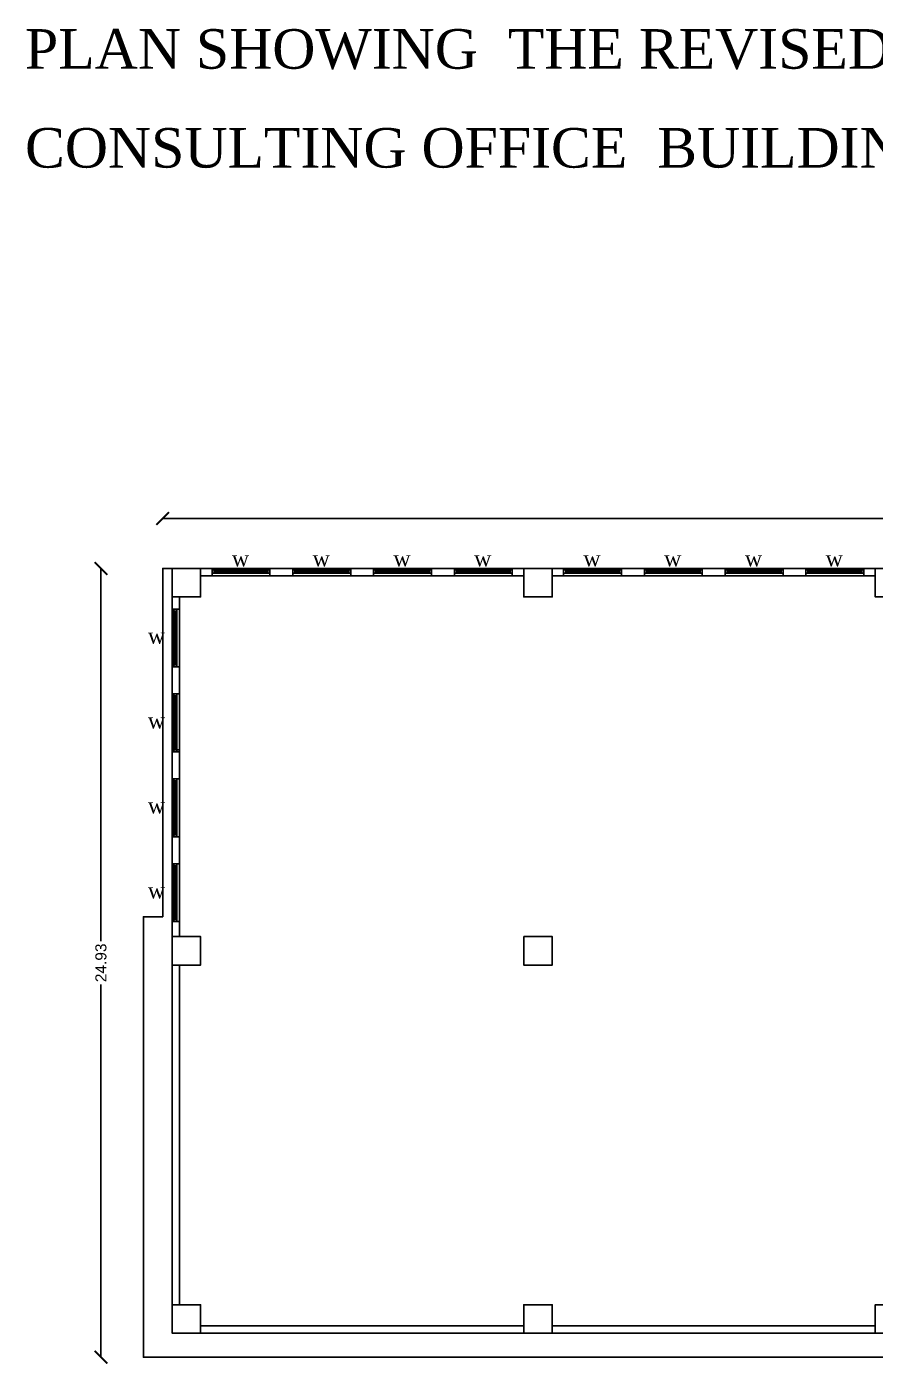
# Model space of a CAD drawing. Header units: metres. Extents: x 3229 to 14086, y -2906 to 1156.
# Drawn here: x 13636.11 to 13662.94, y -2718.19 to -2675.92 of the extents above; entities that cross this region are included whole.
import ezdxf

# ---------------------------------------------------------------- set-up
doc = ezdxf.new("R2010")
doc.units = ezdxf.units.M
doc.header["$MEASUREMENT"] = 0
doc.layers.add('BLK_1_FLR_1_BLT_UP_AREA', color=18, linetype='Continuous')
doc.layers.add('BLK_1_FLR_1_CARPET_AREA', color=18, linetype='Continuous')
doc.styles.add('arial', font='arial.ttf', dxfattribs={"height": 0.35})
doc.styles.add('i', font='romantic.ttf')
doc.styles.add('TIMES NEW ROMAN', font='times.ttf')
doc.dimstyles.new('Standard3', dxfattribs={"dimtxt": 0.35, "dimasz": 0.1, "dimexe": 0.18, "dimexo": 0.0625, "dimgap": 0.09, "dimtad": 0, "dimzin": 0, "dimdsep": 46, "dimtxsty": 'arial', "dimblk": 'ARCHTICK', "dimcen": 0.09, "dimse1": 1, "dimse2": 1, "dimadec": 0, "dimazin": 0, "dimtfac": 1, "dimtofl": 0, "dimtmove": 1, "dimatfit": 3, "dimfxl": 0, "dimtolj": 1, "dimtzin": 0, "dimarcsym": 0})

# ---------------------------------------------------------------- blocks, each defined once
blk = doc.blocks.new('_ArchTick')
at = {"color": 0, "linetype": 'ByBlock', "const_width": 0.15}
blk.add_lwpolyline([(-0.5, -0.5), (0.5, 0.5)], dxfattribs=at)
blk = doc.blocks.new('*D9')
at = {"color": 0, "lineweight": -2}
for p, q in [((13638.459, -2693.04), (13638.459, -2704.82)), ((13638.459, -2717.966), (13638.459, -2706.187))]:
    blk.add_line(p, q, dxfattribs=at)
at = {"layer": 'DefPoints', "color": 0}
for p in [(13638.459, -2693.04), (13640.711, -2693.04), (13640.711, -2717.966)]:
    blk.add_point(p, dxfattribs=at)
at = {"color": 0, "lineweight": -2, "xscale": 0.4, "yscale": 0.4, "zscale": 0.4}
for p, rotation in [((13638.459, -2693.04), 90), ((13638.459, -2717.966), 270)]:
    blk.add_blockref('_ArchTick', p, dxfattribs=dict(at, rotation=rotation))
at = {"color": 0, "insert": (13638.459, -2705.503), "char_height": 0.35, "attachment_point": 5, "rotation": 90, "style": 'arial'}
blk.add_mtext('\\A1;24.93', dxfattribs=at)
blk = doc.blocks.new('*D10')
at = {"color": 0, "lineweight": -2}
for p, q in [((13640.411, -2691.461), (13721.342, -2691.461)), ((13803.872, -2691.461), (13722.942, -2691.461))]:
    blk.add_line(p, q, dxfattribs=at)
at = {"layer": 'DefPoints', "color": 0}
for p in [(13803.872, -2691.461), (13640.411, -2693.04), (13803.872, -2693.04)]:
    blk.add_point(p, dxfattribs=at)
at = {"color": 0, "lineweight": -2, "xscale": 0.4, "yscale": 0.4, "zscale": 0.4, "rotation": 180}
blk.add_blockref('_ArchTick', (13640.411, -2691.461), dxfattribs=at)
at = {"color": 0, "lineweight": -2, "xscale": 0.4, "yscale": 0.4, "zscale": 0.4}
blk.add_blockref('_ArchTick', (13803.872, -2691.461), dxfattribs=at)
at = {"color": 0, "insert": (13722.142, -2691.461), "char_height": 0.35, "attachment_point": 5, "style": 'arial'}
blk.add_mtext('\\A1;163.46', dxfattribs=at)

msp = doc.modelspace()

# ---------------------------------------------------------------- linework, layer by layer
at = {"color": 0, "ltscale": 0.2}
for p, q in [((13641.974, -2693.04), (13641.974, -2693.27)), ((13643.802, -2693.04), (13643.802, -2693.27)), ((13644.527, -2693.04), (13644.527, -2693.27)), ((13646.356, -2693.04), (13646.356, -2693.27)), ((13647.08, -2693.04), (13647.08, -2693.27)), ((13648.909, -2693.04), (13648.909, -2693.27)), ((13649.633, -2693.04), (13649.633, -2693.27)), ((13651.462, -2693.04), (13651.462, -2693.27)), ((13653.086, -2693.04), (13653.086, -2693.27)), ((13654.915, -2693.04), (13654.915, -2693.27)), ((13655.639, -2693.04), (13655.639, -2693.27)), ((13657.468, -2693.04), (13657.468, -2693.27)), ((13658.192, -2693.04), (13658.192, -2693.27)), ((13660.021, -2693.04), (13660.021, -2693.27)), ((13660.746, -2693.04), (13660.746, -2693.27)), ((13662.574, -2693.04), (13662.574, -2693.27)), ((13641.974, -2693.089), (13643.802, -2693.089)), ((13643.802, -2693.191), (13641.974, -2693.191)), ((13642.037, -2693.089), (13642.037, -2693.191)), ((13642.037, -2693.14), (13643.739, -2693.14)), ((13643.739, -2693.089), (13643.739, -2693.191)), ((13644.527, -2693.089), (13646.356, -2693.089)), ((13646.356, -2693.191), (13644.527, -2693.191)), ((13644.59, -2693.089), (13644.59, -2693.191)), ((13644.59, -2693.14), (13646.292, -2693.14)), ((13646.292, -2693.089), (13646.292, -2693.191)), ((13648.909, -2693.089), (13647.08, -2693.089)), ((13647.08, -2693.191), (13648.909, -2693.191)), ((13647.143, -2693.089), (13647.143, -2693.191)), ((13647.143, -2693.14), (13648.845, -2693.14)), ((13648.845, -2693.089), (13648.845, -2693.191)), ((13649.633, -2693.089), (13651.462, -2693.089)), ((13651.462, -2693.191), (13649.633, -2693.191)), ((13649.697, -2693.089), (13649.697, -2693.191)), ((13649.697, -2693.14), (13651.398, -2693.14)), ((13651.398, -2693.089), (13651.398, -2693.191)), ((13654.915, -2693.089), (13653.086, -2693.089)), ((13653.086, -2693.191), (13654.915, -2693.191)), ((13653.15, -2693.089), (13653.15, -2693.191)), ((13653.15, -2693.14), (13654.851, -2693.14)), ((13654.851, -2693.089), (13654.851, -2693.191)), ((13655.639, -2693.089), (13657.468, -2693.089)), ((13657.468, -2693.191), (13655.639, -2693.191)), ((13655.703, -2693.089), (13655.703, -2693.191)), ((13655.703, -2693.14), (13657.405, -2693.14)), ((13657.405, -2693.089), (13657.405, -2693.191)), ((13660.021, -2693.089), (13658.192, -2693.089)), ((13658.192, -2693.191), (13660.021, -2693.191)), ((13658.256, -2693.089), (13658.256, -2693.191)), ((13658.256, -2693.14), (13659.958, -2693.14)), ((13659.958, -2693.089), (13659.958, -2693.191)), ((13662.574, -2693.089), (13660.746, -2693.089)), ((13660.746, -2693.191), (13662.574, -2693.191)), ((13660.809, -2693.089), (13660.809, -2693.191)), ((13660.809, -2693.14), (13662.511, -2693.14)), ((13662.511, -2693.089), (13662.511, -2693.191)), ((13640.711, -2694.323), (13640.941, -2694.323)), ((13640.761, -2694.323), (13640.761, -2696.151)), ((13640.862, -2696.151), (13640.862, -2694.323)), ((13640.761, -2694.386), (13640.862, -2694.386)), ((13640.811, -2696.088), (13640.811, -2694.386)), ((13640.711, -2696.151), (13640.941, -2696.151)), ((13640.761, -2696.088), (13640.862, -2696.088)), ((13640.711, -2697.006), (13640.941, -2697.006)), ((13640.761, -2697.006), (13640.761, -2698.835)), ((13640.811, -2697.069), (13640.761, -2697.069)), ((13640.761, -2697.069), (13640.862, -2697.069)), ((13640.811, -2698.771), (13640.811, -2697.069)), ((13640.862, -2698.835), (13640.862, -2697.006)), ((13640.711, -2698.835), (13640.941, -2698.835)), ((13640.761, -2698.771), (13640.941, -2698.771)), ((13640.711, -2699.689), (13640.941, -2699.689)), ((13640.761, -2699.689), (13640.761, -2701.518)), ((13640.862, -2699.753), (13640.761, -2699.753)), ((13640.811, -2701.454), (13640.811, -2699.753)), ((13640.862, -2701.518), (13640.862, -2699.689)), ((13640.711, -2701.518), (13640.941, -2701.518)), ((13640.761, -2701.454), (13640.862, -2701.454)), ((13640.711, -2702.372), (13640.941, -2702.372)), ((13640.761, -2702.372), (13640.761, -2704.201)), ((13640.862, -2704.201), (13640.862, -2702.372)), ((13640.761, -2702.436), (13640.862, -2702.436)), ((13640.811, -2704.138), (13640.811, -2702.436)), ((13640.711, -2704.201), (13640.941, -2704.201)), ((13640.761, -2704.138), (13640.862, -2704.138)), ((13652.724, -2716.976), (13662.936, -2716.976)), ((13652.724, -2717.206), (13662.936, -2717.206))]:
    msp.add_line(p, q, dxfattribs=at)
for points in [[(13640.711, -2693.04), (13640.411, -2693.04), (13640.411, -2704.048), (13639.801, -2704.048), (13639.802, -2717.966), (13804.482, -2717.966), (13804.482, -2704.051), (13803.872, -2704.051), (13803.872, -2693.04), (13803.572, -2693.04)], [(13641.611, -2693.04), (13651.824, -2693.04)], [(13652.724, -2693.04), (13662.936, -2693.04)], [(13641.611, -2693.27), (13651.824, -2693.27)], [(13652.724, -2693.27), (13662.936, -2693.27)], [(13640.711, -2704.673), (13640.711, -2693.94)], [(13640.941, -2704.673), (13640.941, -2693.94)], [(13640.711, -2716.306), (13640.711, -2705.573)], [(13640.941, -2716.306), (13640.941, -2705.573)], [(13651.824, -2716.976), (13641.611, -2716.976)], [(13640.711, -2717.206), (13640.711, -2717.206)], [(13651.824, -2717.206), (13641.611, -2717.206)]]:
    msp.add_lwpolyline(points, dxfattribs=at)
msp.add_lwpolyline([(13639.802, -2717.966), (13639.801, -2704.048), (13640.411, -2704.048), (13640.411, -2693.04), (13803.872, -2693.04), (13803.872, -2704.051), (13804.482, -2704.051), (13804.482, -2717.966), (13639.802, -2717.966)])
for points in [[(13640.711, -2693.04), (13641.611, -2693.04), (13641.611, -2693.94), (13640.711, -2693.94)], [(13651.824, -2693.04), (13652.724, -2693.04), (13652.724, -2693.94), (13651.824, -2693.94)], [(13662.936, -2693.04), (13663.836, -2693.04), (13663.836, -2693.94), (13662.936, -2693.94)], [(13640.711, -2704.673), (13641.611, -2704.673), (13641.611, -2705.573), (13640.711, -2705.573)], [(13651.824, -2704.673), (13652.724, -2704.673), (13652.724, -2705.573), (13651.824, -2705.573)], [(13640.711, -2716.306), (13641.611, -2716.306), (13641.611, -2717.206), (13640.711, -2717.206)], [(13651.824, -2716.306), (13652.724, -2716.306), (13652.724, -2717.206), (13651.824, -2717.206)], [(13662.936, -2716.306), (13663.836, -2716.306), (13663.836, -2717.206), (13662.936, -2717.206)]]:
    msp.add_lwpolyline(points, close=True, dxfattribs=at)
at = {"layer": 'BLK_1_FLR_1_BLT_UP_AREA', "color": 18}
msp.add_lwpolyline([(13639.802, -2717.966), (13639.801, -2704.048), (13640.411, -2704.048), (13640.411, -2693.04), (13803.872, -2693.04), (13803.872, -2704.051), (13804.482, -2704.051), (13804.482, -2717.966), (13639.802, -2717.966)], dxfattribs=at)
at = {"layer": 'BLK_1_FLR_1_CARPET_AREA', "color": 18}
for points in [[(13641.611, -2693.27), (13641.611, -2693.94), (13640.941, -2693.94), (13640.941, -2704.673), (13641.482, -2704.673), (13641.611, -2704.673), (13641.611, -2705.573), (13640.941, -2705.573), (13640.941, -2716.306), (13641.611, -2716.306), (13641.611, -2716.976), (13651.824, -2716.976), (13651.824, -2716.306), (13652.724, -2716.306), (13652.724, -2716.976), (13662.936, -2716.976), (13662.936, -2716.306), (13663.836, -2716.306)], [(13699.906, -2693.94), (13699.006, -2693.94), (13699.006, -2693.27), (13694.832, -2693.27), (13694.831, -2698.492), (13687.069, -2698.491), (13687.072, -2697.892), (13674.849, -2697.891), (13674.849, -2698.491), (13667.086, -2698.491), (13667.086, -2693.27), (13663.836, -2693.27), (13663.836, -2693.94), (13662.936, -2693.94), (13662.936, -2693.27), (13652.724, -2693.27), (13652.724, -2693.94), (13651.824, -2693.94), (13651.824, -2693.27), (13641.611, -2693.27)]]:
    msp.add_lwpolyline(points, dxfattribs=at)

# ---------------------------------------------------------------- texts
at = {"color": 0, "insert": (13636.059, -2675.998), "char_height": 1.25, "width": 175.22328, "attachment_point": 1, "line_spacing_factor": 1.5, "style": 'i'}
msp.add_mtext('PLAN SHOWING  THE REVISED  CONSTRUCTION OF  R.C.C ROOF SEMI BASEMENT FLOOR(MULTI PARKING-01,02, GROUND FLOOR,FIRST FLOOR,SECOND FLOOR &  THIRD FLOOR  PROFESSIONAL CONSULTING OFFICE  BUILDING (BLOCK-1),R.C.C ROOF GROUND FLOOR POWER HOUSE BUILDING( BLOCK-2) ', dxfattribs=at)
at = {"color": 0, "char_height": 0.5, "attachment_point": 1, "style": 'TIMES NEW ROMAN'}
for insert in [(13641.899, -2692.475), (13644.452, -2692.475), (13647.005, -2692.475), (13649.558, -2692.475), (13653.011, -2692.475), (13655.564, -2692.475), (13658.118, -2692.475), (13660.671, -2692.475), (13639.243, -2694.917), (13639.243, -2697.6), (13639.243, -2700.283), (13639.243, -2702.967)]:
    msp.add_mtext_dynamic_manual_height_columns('{\\W3.695938; }w', width=1.88596, gutter_width=15, heights=[0], dxfattribs=dict(at, insert=insert))

# ---------------------------------------------------------------- dimensions: what is measured, and where the dimension line sits
at = {"color": 0}
for p1, p2, distance, picture, middle in [((13640.411, -2693.04), (13803.872, -2693.04), 1.579, '*D10', (13722.142, -2691.461)), ((13640.711, -2717.966), (13640.711, -2693.04), 2.252, '*D9', (13638.459, -2705.503))]:
    dim = msp.add_aligned_dim(p1=p1, p2=p2, distance=distance, dimstyle='Standard3', override={"dimasz": 0.4}, dxfattribs=at)
    dim.commit()
    dim.dimension.update_dxf_attribs({"geometry": picture, "text_midpoint": middle})

doc.saveas('drawing.dxf')
